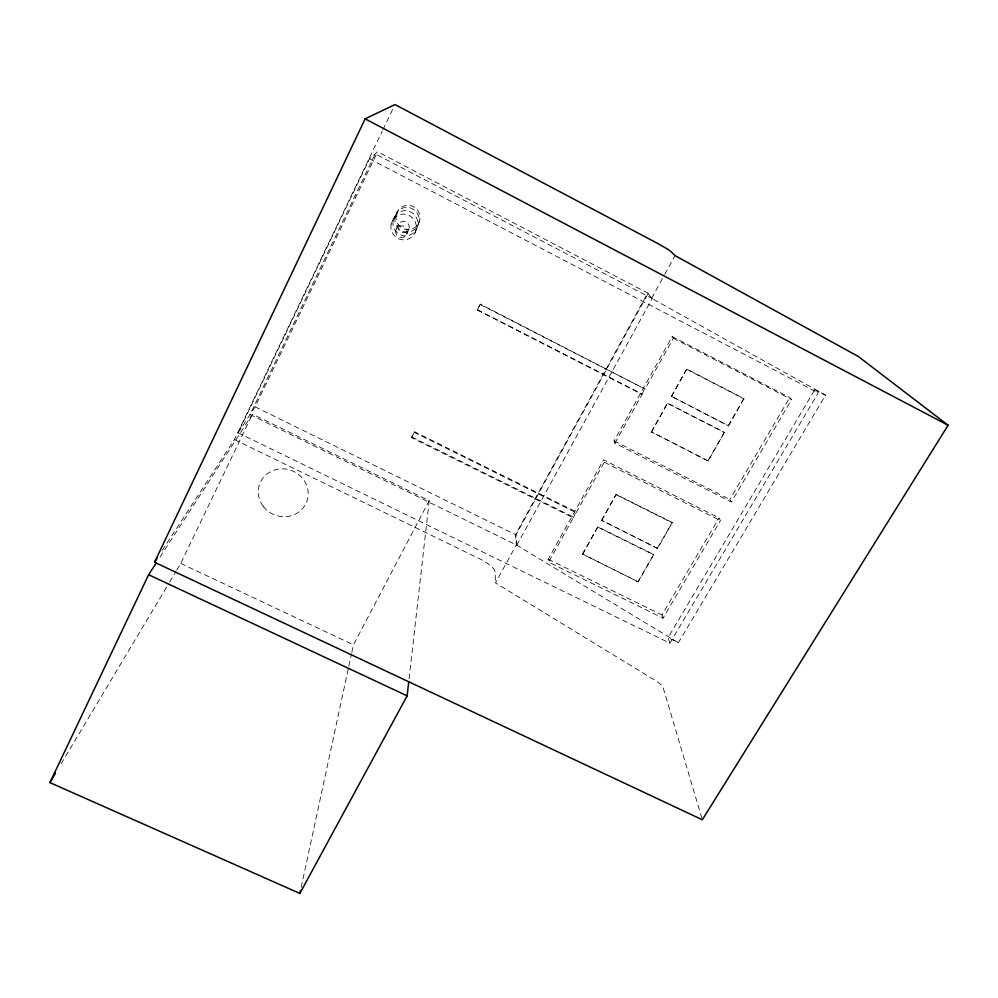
<?xml version="1.0" encoding="UTF-8"?>
<svg xmlns="http://www.w3.org/2000/svg" width="998" height="998" viewBox="0 0 998 998"><rect width="100%" height="100%" fill="white"/><g stroke="black" fill="none" stroke-linecap="round" stroke-linejoin="round"><path stroke-width="0.75" stroke-dasharray="4.99 3.74" d="M614.88 443.199L642.051 394.447L477.331 310.129L480.2 304.066L645.045 389.07L673.4 338.185L672.215 336.526L614.069 440.941L614.88 443.199L731.334 502.044L791.589 399.587L789.705 397.578L672.215 336.526M409.068 678.802L429.202 500.684L252.469 414.145L158.757 559.042M414.32 432.408L414.457 431.685L575.958 511.799L576.158 512.685L414.32 432.408L411.6 437.71L573.301 517.8L548.601 562.124L663.059 618.149L720.419 520.594L719.009 517.925L603.541 459.841L548.189 559.229L548.601 562.124M411.6 437.71L414.457 431.685M301.171 887.372L348.551 667.55M348.876 666.04L351.483 653.915M351.82 652.393L353.454 644.82L429.202 500.684M415.018 232.896L418.736 223.041M406.697 234.33L408.681 229.627M162.187 550.509L234.43 439.557L382.222 131.2M382.895 129.79L393.649 107.372M669.883 643.161L668.074 637.672L814.83 389.607L818.223 392.888L669.883 643.161L238.123 432.82L369.51 158.769L377.593 151.783L648.201 293.275L652.131 298.564L516.814 545.158L250.049 414.557L375.198 153.854L652.131 298.564M238.123 432.82L255.089 406.835L377.593 151.783M176.746 570.108L180.738 563.433L252.469 414.145M396.243 228.954L398.539 224.388M477.331 310.129L480.2 304.066M516.814 545.158L515.991 534.841L648.201 293.275M701.868 818.285L663.208 687.859A10.753 3.194 31.1 0 0 655.736 680.773L495.47 582.907L516.315 544.92L515.492 534.591L647.702 293.013L651.607 298.29L825.508 395.171L678.378 642.687L668.074 637.672M651.607 298.29L664.044 275.61M664.78 274.275L675.022 255.6M392.177 221.107L397.254 211.913M573.301 517.8L575.958 511.799M642.051 394.447L644.708 388.409M576.158 512.685L604.289 462.199L603.541 459.841M582.495 554.015L597.852 526.769L653.727 554.464L638.308 581.896L582.495 554.015L638.308 581.896M601.532 520.245L616.103 494.384L672.253 522.453L657.632 548.488L601.532 520.245L657.632 548.488M651.357 431.81L667.5 403.155L724.386 432.296L708.231 461.014L651.357 431.81L708.231 461.014M671.38 396.293L686.711 369.073L743.859 398.626L728.565 425.872L671.38 396.293L728.565 425.872M582.607 554.501L597.852 526.769M601.657 520.694L616.103 494.384M651.532 432.184L667.5 403.155M671.567 396.618L686.711 369.073M638.146 581.397L653.727 554.464M657.457 548.014L672.253 522.453M708.006 460.614L724.386 432.296M728.315 425.51L743.859 398.626M663.059 618.149L661.998 614.968L719.009 517.925M731.334 502.044L729.85 499.474L789.705 397.578M61.065 763.894L168.774 583.468M169.573 582.133L175.947 571.442M180.738 563.433L353.454 644.82M234.43 439.557L479.813 558.88A17.203 4.99 28.5 0 1 495.108 571.854L495.47 582.907M548.189 559.229L661.998 614.968M255.089 406.835L515.991 534.841M597.977 527.218L653.902 554.938M411.737 436.962L573.114 516.914M616.24 494.796L672.44 522.902M604.289 462.199L720.419 520.594M614.069 440.941L729.85 499.474M480.2 304.565L645.045 389.07M667.699 403.491L724.635 432.658M477.331 309.63L641.714 393.786M686.923 369.385L744.134 398.951M673.4 338.185L791.589 399.587M814.83 389.607L825.508 395.171M369.51 158.769L818.223 392.888M516.315 544.92L678.378 642.687M395.033 217.102A12.388 12.138 66.9 0 0 410.839 231.474A12.388 12.138 66.9 0 0 415.018 210.578A12.388 12.138 66.9 0 0 395.033 217.102M396.243 214.869A12.201 11.964 67.6 0 0 411.825 229.041A12.201 11.964 67.6 0 0 415.941 208.445A12.201 11.964 67.6 0 0 396.243 214.869M391.116 224.238A12.949 12.7 64.7 0 0 407.683 239.258A12.949 12.7 64.7 0 0 412.037 217.427A12.949 12.7 64.7 0 0 391.116 224.238M393.125 220.583A12.662 12.413 65.9 0 0 409.292 235.279A12.662 12.413 65.9 0 0 413.559 213.921A12.662 12.413 65.9 0 0 393.125 220.583M398.065 225.785A5.751 5.639 64.7 0 0 405.425 232.459A5.751 5.639 64.7 0 0 407.359 222.754A5.751 5.639 64.7 0 0 398.065 225.785M395.757 230.388A5.913 5.801 63.3 0 0 403.342 237.25A5.913 5.801 63.3 0 0 405.325 227.27A5.913 5.801 63.3 0 0 395.757 230.388M263.272 506.385A25.137 23.752 21.4 0 0 306.186 502.98A25.137 23.752 21.4 0 0 280.213 468.898A25.137 23.752 21.4 0 0 263.272 506.385"/><path stroke-width="1.5" d="M156.224 562.959L148.627 574.711L49.9 782.594L299.862 893.435L407.134 695.843L408.718 681.908M299.862 893.435L300.51 890.403M154.54 562.261L365.131 118.837L394.996 104.565L652.455 240.68A18.363 0.898 28.3 0 1 670.556 251.247L675.022 255.6L858.292 356.473L948.1 425.235L702.305 819.77L154.54 562.261L157.098 558.344M49.9 782.594L55.489 773.238M148.627 574.711L407.134 695.843M365.131 118.837L948.1 425.235"/></g></svg>
